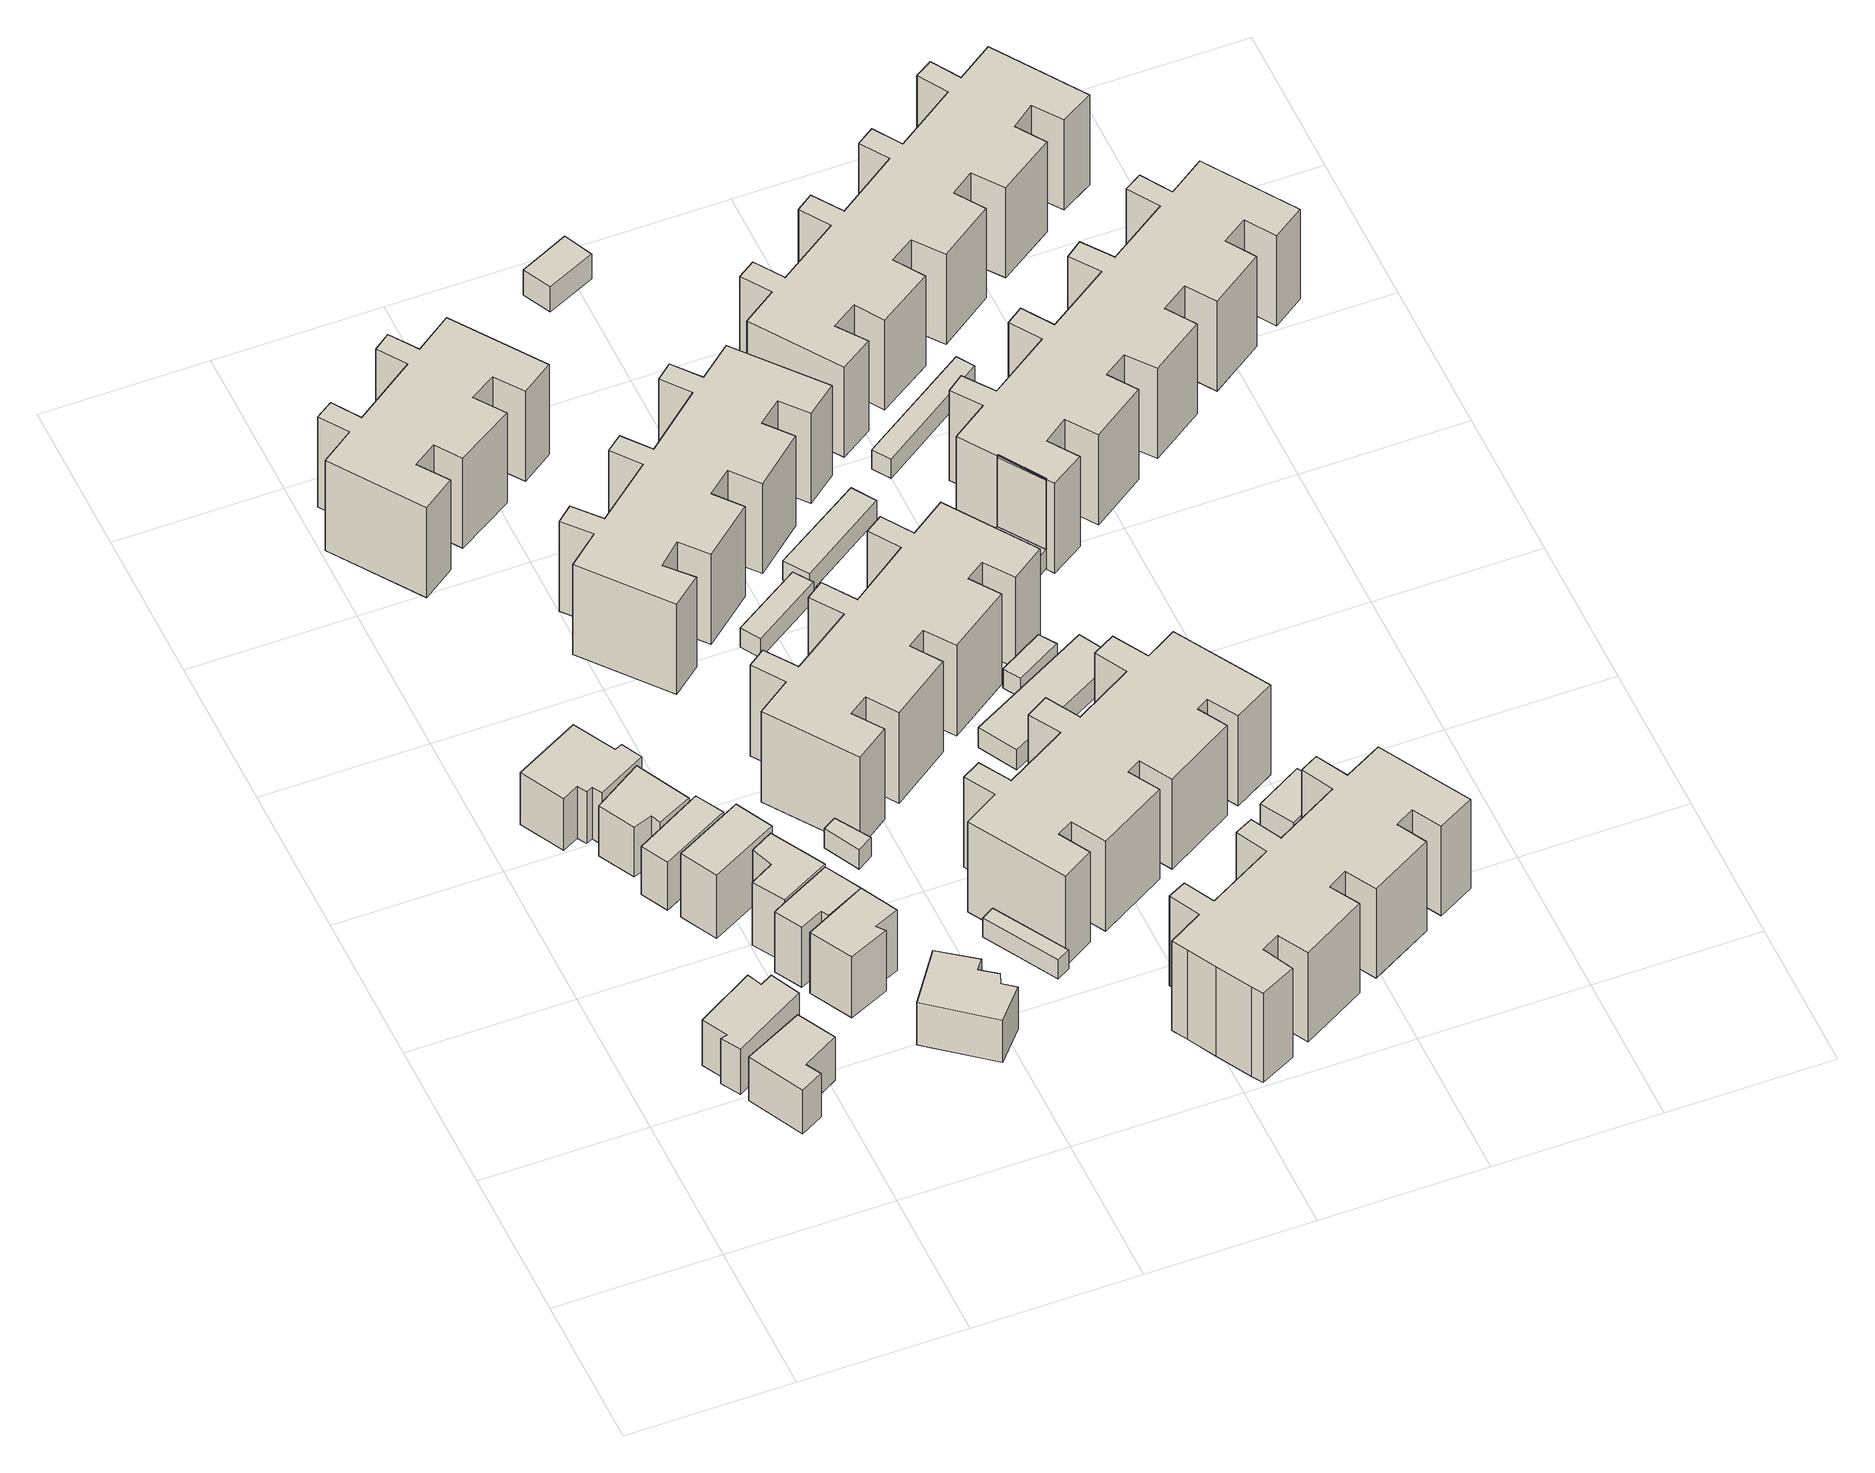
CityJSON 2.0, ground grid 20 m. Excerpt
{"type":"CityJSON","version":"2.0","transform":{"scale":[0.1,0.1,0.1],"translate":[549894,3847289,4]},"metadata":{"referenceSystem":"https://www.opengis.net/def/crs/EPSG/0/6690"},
"CityObjects":{
"building1":{"type":"Building","attributes":{"計測周辺長":30.94,"1/2500図郭":3,"区名":"東淀川区","町丁目名称":"井高野３丁目","街区番号":3,"class":"3001","usage":"411","measuredHeight":6.8,"storeysAboveGround":2,"BuildingDetailAttribute.buildingRoofEdgeArea":49.44,"BuildingDetailAttribute.buildingStructureType":"601","BuildingDetailAttribute.buildingStructureOrgType":"1","BuildingDetailAttribute.detailedUsage":"1110","BuildingDetailAttribute.specifiedBuildingCoverageRate":0.6,"BuildingDetailAttribute.surveyYear":2017,"BuildingRiverFloodingRiskAttribute.description":"1","BuildingRiverFloodingRiskAttribute.rank":"2","BuildingRiverFloodingRiskAttribute.depth":2.42,"BuildingRiverFloodingRiskAttribute.adminType":"1","BuildingRiverFloodingRiskAttribute.scale":"2","BuildingRiverFloodingRiskAttribute.duration":117.25,"BuildingIDAttribute.prefecture":"27","BuildingIDAttribute.city":"27114"},"geometry":[{"type":"Solid","lod":"1","boundaries":[[[[0,1,2,3,4,5]],[[4,6,7,5]],[[3,8,6,4]],[[2,9,8,3]],[[1,10,9,2]],[[0,11,10,1]],[[5,7,11,0]],[[6,8,9,10,11,7]]]]}]},
"building2":{"type":"Building","attributes":{"計測周辺長":32.57,"1/2500図郭":3,"区名":"東淀川区","町丁目名称":"井高野３丁目","街区番号":3,"class":"3001","usage":"411","measuredHeight":7.1,"storeysAboveGround":2,"BuildingDetailAttribute.buildingRoofEdgeArea":54.84,"BuildingDetailAttribute.buildingStructureType":"601","BuildingDetailAttribute.buildingStructureOrgType":"1","BuildingDetailAttribute.detailedUsage":"1110","BuildingDetailAttribute.specifiedBuildingCoverageRate":0.6,"BuildingDetailAttribute.surveyYear":2017,"BuildingRiverFloodingRiskAttribute.description":"1","BuildingRiverFloodingRiskAttribute.rank":"2","BuildingRiverFloodingRiskAttribute.depth":2.42,"BuildingRiverFloodingRiskAttribute.adminType":"1","BuildingRiverFloodingRiskAttribute.scale":"2","BuildingRiverFloodingRiskAttribute.duration":117.25,"BuildingIDAttribute.prefecture":"27","BuildingIDAttribute.city":"27114"},"geometry":[{"type":"Solid","lod":"1","boundaries":[[[[12,13,14,15,16,17,18,19]],[[18,20,21,19]],[[17,22,20,18]],[[16,23,22,17]],[[15,24,23,16]],[[14,25,24,15]],[[13,26,25,14]],[[12,27,26,13]],[[19,21,27,12]],[[20,22,23,24,25,26,27,21]]]]}]},
"building3":{"type":"Building","attributes":{"計測周辺長":30.52,"1/2500図郭":3,"区名":"東淀川区","町丁目名称":"井高野３丁目","街区番号":3,"class":"3001","usage":"411","measuredHeight":8.2,"storeysAboveGround":2,"BuildingDetailAttribute.buildingRoofEdgeArea":57.56,"BuildingDetailAttribute.buildingStructureType":"601","BuildingDetailAttribute.buildingStructureOrgType":"1","BuildingDetailAttribute.detailedUsage":"1110","BuildingDetailAttribute.specifiedBuildingCoverageRate":0.6,"BuildingDetailAttribute.surveyYear":2017,"BuildingRiverFloodingRiskAttribute.description":"1","BuildingRiverFloodingRiskAttribute.rank":"2","BuildingRiverFloodingRiskAttribute.depth":2.34,"BuildingRiverFloodingRiskAttribute.adminType":"1","BuildingRiverFloodingRiskAttribute.scale":"2","BuildingRiverFloodingRiskAttribute.duration":107.45,"BuildingIDAttribute.prefecture":"27","BuildingIDAttribute.city":"27114"},"geometry":[{"type":"Solid","lod":"1","boundaries":[[[[28,29,30,31,32,33,34,35,36,37]],[[36,38,39,37]],[[35,40,38,36]],[[34,41,40,35]],[[33,42,41,34]],[[32,43,42,33]],[[31,44,43,32]],[[30,45,44,31]],[[29,46,45,30]],[[28,47,46,29]],[[37,39,47,28]],[[38,40,41,42,43,44,45,46,47,39]]]]}]},
"building4":{"type":"Building","attributes":{"計測周辺長":27.57,"1/2500図郭":3,"区名":"東淀川区","町丁目名称":"井高野３丁目","街区番号":3,"class":"3001","usage":"411","measuredHeight":7.8,"storeysAboveGround":2,"BuildingDetailAttribute.buildingRoofEdgeArea":44.38,"BuildingDetailAttribute.buildingStructureType":"601","BuildingDetailAttribute.buildingStructureOrgType":"1","BuildingDetailAttribute.detailedUsage":"1110","BuildingDetailAttribute.specifiedBuildingCoverageRate":0.6,"BuildingDetailAttribute.surveyYear":2017,"BuildingRiverFloodingRiskAttribute.description":"1","BuildingRiverFloodingRiskAttribute.rank":"2","BuildingRiverFloodingRiskAttribute.depth":2.42,"BuildingRiverFloodingRiskAttribute.adminType":"1","BuildingRiverFloodingRiskAttribute.scale":"2","BuildingRiverFloodingRiskAttribute.duration":116.17,"BuildingIDAttribute.prefecture":"27","BuildingIDAttribute.city":"27114"},"geometry":[{"type":"Solid","lod":"1","boundaries":[[[[48,49,50,51,52,53]],[[52,54,55,53]],[[51,56,54,52]],[[50,57,56,51]],[[49,58,57,50]],[[48,59,58,49]],[[53,55,59,48]],[[54,56,57,58,59,55]]]]}]},
"building5":{"type":"Building","attributes":{"計測周辺長":26.06,"1/2500図郭":3,"区名":"東淀川区","町丁目名称":"井高野３丁目","街区番号":3,"class":"3001","usage":"411","measuredHeight":7.5,"storeysAboveGround":2,"BuildingDetailAttribute.buildingRoofEdgeArea":38.47,"BuildingDetailAttribute.buildingStructureType":"601","BuildingDetailAttribute.buildingStructureOrgType":"1","BuildingDetailAttribute.detailedUsage":"1110","BuildingDetailAttribute.specifiedBuildingCoverageRate":0.6,"BuildingDetailAttribute.surveyYear":2017,"BuildingRiverFloodingRiskAttribute.description":"1","BuildingRiverFloodingRiskAttribute.rank":"2","BuildingRiverFloodingRiskAttribute.depth":2.42,"BuildingRiverFloodingRiskAttribute.adminType":"1","BuildingRiverFloodingRiskAttribute.scale":"2","BuildingRiverFloodingRiskAttribute.duration":116.17,"BuildingIDAttribute.prefecture":"27","BuildingIDAttribute.city":"27114"},"geometry":[{"type":"Solid","lod":"1","boundaries":[[[[60,61,62,63]],[[62,64,65,63]],[[61,66,64,62]],[[60,67,66,61]],[[63,65,67,60]],[[64,66,67,65]]]]}]},
"building6":{"type":"Building","attributes":{"計測周辺長":28.01,"1/2500図郭":3,"区名":"東淀川区","町丁目名称":"井高野３丁目","街区番号":3,"class":"3001","usage":"411","measuredHeight":9.9,"storeysAboveGround":2,"BuildingDetailAttribute.buildingRoofEdgeArea":44.75,"BuildingDetailAttribute.buildingStructureType":"601","BuildingDetailAttribute.buildingStructureOrgType":"1","BuildingDetailAttribute.detailedUsage":"1110","BuildingDetailAttribute.specifiedBuildingCoverageRate":0.6,"BuildingDetailAttribute.surveyYear":2017,"BuildingRiverFloodingRiskAttribute.description":"1","BuildingRiverFloodingRiskAttribute.rank":"2","BuildingRiverFloodingRiskAttribute.depth":2.42,"BuildingRiverFloodingRiskAttribute.adminType":"1","BuildingRiverFloodingRiskAttribute.scale":"2","BuildingRiverFloodingRiskAttribute.duration":116.17,"BuildingIDAttribute.prefecture":"27","BuildingIDAttribute.city":"27114"},"geometry":[{"type":"Solid","lod":"1","boundaries":[[[[68,69,70,71]],[[70,72,73,71]],[[69,74,72,70]],[[68,75,74,69]],[[71,73,75,68]],[[72,74,75,73]]]]}]},
"building7":{"type":"Building","attributes":{"計測周辺長":26.06,"1/2500図郭":3,"区名":"東淀川区","町丁目名称":"井高野３丁目","街区番号":3,"class":"3001","usage":"411","measuredHeight":9.4,"storeysAboveGround":3,"BuildingDetailAttribute.buildingRoofEdgeArea":36.69,"BuildingDetailAttribute.buildingStructureType":"610","BuildingDetailAttribute.buildingStructureOrgType":"2","BuildingDetailAttribute.detailedUsage":"1110","BuildingDetailAttribute.specifiedBuildingCoverageRate":0.6,"BuildingDetailAttribute.surveyYear":2017,"BuildingRiverFloodingRiskAttribute.description":"1","BuildingRiverFloodingRiskAttribute.rank":"2","BuildingRiverFloodingRiskAttribute.depth":2.42,"BuildingRiverFloodingRiskAttribute.adminType":"1","BuildingRiverFloodingRiskAttribute.scale":"2","BuildingRiverFloodingRiskAttribute.duration":117.25,"BuildingIDAttribute.prefecture":"27","BuildingIDAttribute.city":"27114"},"geometry":[{"type":"Solid","lod":"1","boundaries":[[[[76,77,78,79,80,81,82]],[[81,83,84,82]],[[80,85,83,81]],[[79,86,85,80]],[[78,87,86,79]],[[77,88,87,78]],[[76,89,88,77]],[[82,84,89,76]],[[83,85,86,87,88,89,84]]]]}]},
"building8":{"type":"Building","attributes":{"計測周辺長":27.88,"1/2500図郭":3,"区名":"東淀川区","町丁目名称":"井高野３丁目","街区番号":3,"class":"3001","usage":"411","measuredHeight":9.9,"storeysAboveGround":3,"BuildingDetailAttribute.buildingRoofEdgeArea":39.59,"BuildingDetailAttribute.buildingStructureType":"610","BuildingDetailAttribute.buildingStructureOrgType":"2","BuildingDetailAttribute.detailedUsage":"1110","BuildingDetailAttribute.specifiedBuildingCoverageRate":0.6,"BuildingDetailAttribute.surveyYear":2017,"BuildingRiverFloodingRiskAttribute.description":"1","BuildingRiverFloodingRiskAttribute.rank":"2","BuildingRiverFloodingRiskAttribute.depth":2.42,"BuildingRiverFloodingRiskAttribute.adminType":"1","BuildingRiverFloodingRiskAttribute.scale":"2","BuildingRiverFloodingRiskAttribute.duration":116.17,"BuildingIDAttribute.prefecture":"27","BuildingIDAttribute.city":"27114"},"geometry":[{"type":"Solid","lod":"1","boundaries":[[[[81,90,91,92,93,82]],[[93,94,95,82]],[[92,96,94,93]],[[91,97,96,92]],[[90,98,97,91]],[[81,99,98,90]],[[82,95,99,81]],[[94,96,97,98,99,95]]]]}]},
"building9":{"type":"Building","attributes":{"計測周辺長":28.82,"1/2500図郭":3,"区名":"東淀川区","町丁目名称":"井高野３丁目","街区番号":3,"class":"3001","usage":"411","measuredHeight":9.5,"storeysAboveGround":3,"BuildingDetailAttribute.buildingRoofEdgeArea":45.71,"BuildingDetailAttribute.buildingStructureType":"610","BuildingDetailAttribute.buildingStructureOrgType":"2","BuildingDetailAttribute.detailedUsage":"1110","BuildingDetailAttribute.specifiedBuildingCoverageRate":0.6,"BuildingDetailAttribute.surveyYear":2017,"BuildingRiverFloodingRiskAttribute.description":"1","BuildingRiverFloodingRiskAttribute.rank":"2","BuildingRiverFloodingRiskAttribute.depth":2.42,"BuildingRiverFloodingRiskAttribute.adminType":"1","BuildingRiverFloodingRiskAttribute.scale":"2","BuildingRiverFloodingRiskAttribute.duration":117.25,"BuildingIDAttribute.prefecture":"27","BuildingIDAttribute.city":"27114"},"geometry":[{"type":"Solid","lod":"1","boundaries":[[[[100,101,102,103,104,105]],[[104,106,89,105]],[[103,107,106,104]],[[102,108,107,103]],[[101,109,108,102]],[[100,110,109,101]],[[105,89,110,100]],[[106,107,108,109,110,89]]]]}]},
"building10":{"type":"Building","attributes":{"計測周辺長":34.99,"1/2500図郭":3,"区名":"東淀川区","町丁目名称":"井高野３丁目","街区番号":3,"class":"3001","usage":"411","measuredHeight":6.5,"storeysAboveGround":2,"BuildingDetailAttribute.buildingRoofEdgeArea":67.28,"BuildingDetailAttribute.buildingStructureType":"601","BuildingDetailAttribute.buildingStructureOrgType":"1","BuildingDetailAttribute.detailedUsage":"1110","BuildingDetailAttribute.specifiedBuildingCoverageRate":0.6,"BuildingDetailAttribute.surveyYear":2017,"BuildingRiverFloodingRiskAttribute.description":"1","BuildingRiverFloodingRiskAttribute.rank":"2","BuildingRiverFloodingRiskAttribute.depth":2.73,"BuildingRiverFloodingRiskAttribute.adminType":"1","BuildingRiverFloodingRiskAttribute.scale":"2","BuildingRiverFloodingRiskAttribute.duration":148.58,"BuildingIDAttribute.prefecture":"27","BuildingIDAttribute.city":"27114"},"geometry":[{"type":"Solid","lod":"1","boundaries":[[[[111,112,113,114,115,116,117,118]],[[117,119,120,118]],[[116,121,119,117]],[[115,122,121,116]],[[114,123,122,115]],[[113,124,123,114]],[[112,125,124,113]],[[111,126,125,112]],[[118,120,126,111]],[[119,121,122,123,124,125,126,120]]]]}]},
"building11":{"type":"Building","attributes":{"計測周辺長":106.74,"1/2500図郭":3,"区名":"東淀川区","町丁目名称":"井高野４丁目","街区番号":1,"class":"3002","usage":"412","measuredHeight":14.1,"storeysAboveGround":5,"BuildingDetailAttribute.buildingRoofEdgeArea":299.5,"BuildingDetailAttribute.buildingStructureType":"603","BuildingDetailAttribute.buildingStructureOrgType":"3","BuildingDetailAttribute.detailedUsage":"1130","BuildingDetailAttribute.specifiedBuildingCoverageRate":0.6,"BuildingDetailAttribute.surveyYear":2017,"BuildingRiverFloodingRiskAttribute.description":"1","BuildingRiverFloodingRiskAttribute.rank":"2","BuildingRiverFloodingRiskAttribute.depth":1.37,"BuildingRiverFloodingRiskAttribute.adminType":"1","BuildingRiverFloodingRiskAttribute.scale":"2","BuildingRiverFloodingRiskAttribute.duration":20.22,"BuildingIDAttribute.prefecture":"27","BuildingIDAttribute.city":"27114"},"geometry":[{"type":"Solid","lod":"1","boundaries":[[[[127,128,129,130,131,132,133,134,135,136,137,138,139,140,141,142,143,144,145,146]],[[145,147,148,146]],[[144,149,147,145]],[[143,150,149,144]],[[142,151,150,143]],[[141,152,151,142]],[[140,153,152,141]],[[139,154,153,140]],[[138,155,154,139]],[[137,156,155,138]],[[136,157,156,137]],[[135,158,157,136]],[[134,159,158,135]],[[133,160,159,134]],[[132,161,160,133]],[[131,162,161,132]],[[130,163,162,131]],[[129,164,163,130]],[[128,165,164,129]],[[127,166,165,128]],[[146,148,166,127]],[[147,149,150,151,152,153,154,155,156,157,158,159,160,161,162,163,164,165,166,148]]]]}]},
"building12":{"type":"Building","attributes":{"計測周辺長":13.82,"1/2500図郭":3,"区名":"東淀川区","町丁目名称":"井高野４丁目","街区番号":2,"class":"3003","usage":"412","storeysAboveGround":1,"BuildingDetailAttribute.buildingRoofEdgeArea":10.01,"BuildingDetailAttribute.buildingStructureType":"610","BuildingDetailAttribute.buildingStructureOrgType":"2","BuildingDetailAttribute.detailedUsage":"1130","BuildingDetailAttribute.specifiedBuildingCoverageRate":0.6,"BuildingDetailAttribute.surveyYear":2017,"BuildingRiverFloodingRiskAttribute.description":"1","BuildingRiverFloodingRiskAttribute.rank":"2","BuildingRiverFloodingRiskAttribute.depth":2.42,"BuildingRiverFloodingRiskAttribute.adminType":"1","BuildingRiverFloodingRiskAttribute.scale":"2","BuildingRiverFloodingRiskAttribute.duration":116.17,"BuildingIDAttribute.prefecture":"27","BuildingIDAttribute.city":"27114"},"geometry":[{"type":"Solid","lod":"1","boundaries":[[[[167,168,169,170]],[[169,171,172,170]],[[168,173,171,169]],[[167,174,173,168]],[[170,172,174,167]],[[171,173,174,172]]]]}]},
"building13":{"type":"Building","attributes":{"class":"3003","BuildingDetailAttribute.specifiedBuildingCoverageRate":0.6,"BuildingDetailAttribute.surveyYear":2017,"BuildingRiverFloodingRiskAttribute.description":"1","BuildingRiverFloodingRiskAttribute.rank":"2","BuildingRiverFloodingRiskAttribute.depth":2.73,"BuildingRiverFloodingRiskAttribute.adminType":"1","BuildingRiverFloodingRiskAttribute.scale":"2","BuildingRiverFloodingRiskAttribute.duration":148.58,"BuildingIDAttribute.prefecture":"27","BuildingIDAttribute.city":"27114"},"geometry":[{"type":"Solid","lod":"1","boundaries":[[[[175,176,177,178]],[[177,179,180,178]],[[176,181,179,177]],[[175,182,181,176]],[[178,180,182,175]],[[179,181,182,180]]]]}]},
"building14":{"type":"Building","attributes":{"計測周辺長":17.08,"1/2500図郭":3,"区名":"東淀川区","町丁目名称":"井高野４丁目","街区番号":1,"class":"3003","usage":"412","storeysAboveGround":1,"BuildingDetailAttribute.buildingRoofEdgeArea":12.94,"BuildingDetailAttribute.buildingStructureType":"610","BuildingDetailAttribute.buildingStructureOrgType":"2","BuildingDetailAttribute.detailedUsage":"1130","BuildingDetailAttribute.specifiedBuildingCoverageRate":0.6,"BuildingDetailAttribute.surveyYear":2017,"BuildingRiverFloodingRiskAttribute.description":"1","BuildingRiverFloodingRiskAttribute.rank":"2","BuildingRiverFloodingRiskAttribute.depth":1.37,"BuildingRiverFloodingRiskAttribute.adminType":"1","BuildingRiverFloodingRiskAttribute.scale":"2","BuildingRiverFloodingRiskAttribute.duration":20.22,"BuildingIDAttribute.prefecture":"27","BuildingIDAttribute.city":"27114"},"geometry":[{"type":"Solid","lod":"1","boundaries":[[[[183,184,185,186]],[[185,187,188,186]],[[184,189,187,185]],[[183,190,189,184]],[[186,188,190,183]],[[187,189,190,188]]]]}]},
"building15":{"type":"Building","attributes":{"計測周辺長":145.76,"1/2500図郭":3,"区名":"東淀川区","町丁目名称":"井高野４丁目","街区番号":2,"class":"3002","usage":"412","measuredHeight":14.1,"storeysAboveGround":5,"BuildingDetailAttribute.buildingRoofEdgeArea":431.74,"BuildingDetailAttribute.buildingStructureType":"603","BuildingDetailAttribute.buildingStructureOrgType":"3","BuildingDetailAttribute.detailedUsage":"1130","BuildingDetailAttribute.specifiedBuildingCoverageRate":0.6,"BuildingDetailAttribute.surveyYear":2017,"BuildingRiverFloodingRiskAttribute.description":"1","BuildingRiverFloodingRiskAttribute.rank":"2","BuildingRiverFloodingRiskAttribute.depth":2.2,"BuildingRiverFloodingRiskAttribute.adminType":"1","BuildingRiverFloodingRiskAttribute.scale":"2","BuildingRiverFloodingRiskAttribute.duration":90.95,"BuildingIDAttribute.prefecture":"27","BuildingIDAttribute.city":"27114"},"geometry":[{"type":"Solid","lod":"1","boundaries":[[[[191,192,193,194,195,196,197,198,199,200,201,202,203,204,205,206,207,208,209,210,211,212,213,214,215,216,217,218]],[[217,219,220,218]],[[216,221,219,217]],[[215,222,221,216]],[[214,223,222,215]],[[213,224,223,214]],[[212,225,224,213]],[[211,226,225,212]],[[210,227,226,211]],[[209,228,227,210]],[[208,229,228,209]],[[207,230,229,208]],[[206,231,230,207]],[[205,232,231,206]],[[204,233,232,205]],[[203,234,233,204]],[[202,235,234,203]],[[201,236,235,202]],[[200,237,236,201]],[[199,238,237,200]],[[198,239,238,199]],[[197,240,239,198]],[[196,241,240,197]],[[195,242,241,196]],[[194,243,242,195]],[[193,244,243,194]],[[192,245,244,193]],[[191,246,245,192]],[[218,220,246,191]],[[219,221,222,223,224,225,226,227,228,229,230,231,232,233,234,235,236,237,238,239,240,241,242,243,244,245,246,220]]]]}]},
"building16":{"type":"Building","attributes":{"class":"3003","BuildingDetailAttribute.specifiedBuildingCoverageRate":0.6,"BuildingDetailAttribute.surveyYear":2017,"BuildingRiverFloodingRiskAttribute.description":"1","BuildingRiverFloodingRiskAttribute.rank":"2","BuildingRiverFloodingRiskAttribute.depth":2.66,"BuildingRiverFloodingRiskAttribute.adminType":"1","BuildingRiverFloodingRiskAttribute.scale":"2","BuildingRiverFloodingRiskAttribute.duration":141.68,"BuildingIDAttribute.prefecture":"27","BuildingIDAttribute.city":"27114"},"geometry":[{"type":"Solid","lod":"1","boundaries":[[[[247,248,249,250]],[[249,251,252,250]],[[248,253,251,249]],[[247,254,253,248]],[[250,252,254,247]],[[251,253,254,252]]]]}]},
"building17":{"type":"Building","attributes":{"計測周辺長":148.51,"1/2500図郭":3,"区名":"東淀川区","町丁目名称":"井高野４丁目","街区番号":2,"class":"3002","usage":"412","measuredHeight":14.1,"storeysAboveGround":5,"BuildingDetailAttribute.buildingRoofEdgeArea":445.37,"BuildingDetailAttribute.buildingStructureType":"603","BuildingDetailAttribute.buildingStructureOrgType":"3","BuildingDetailAttribute.detailedUsage":"1130","BuildingDetailAttribute.specifiedBuildingCoverageRate":0.6,"BuildingDetailAttribute.surveyYear":2017,"BuildingRiverFloodingRiskAttribute.description":"1","BuildingRiverFloodingRiskAttribute.rank":"2","BuildingRiverFloodingRiskAttribute.depth":2.66,"BuildingRiverFloodingRiskAttribute.adminType":"1","BuildingRiverFloodingRiskAttribute.scale":"2","BuildingRiverFloodingRiskAttribute.duration":141.68,"BuildingIDAttribute.prefecture":"27","BuildingIDAttribute.city":"27114"},"geometry":[{"type":"Solid","lod":"1","boundaries":[[[[255,256,257,258,259,260,261,262,263,264,265,266,267,268,269,270,271,272,273,274,275,276,277,278,279,280,281,282]],[[281,283,284,282]],[[280,285,283,281]],[[279,286,285,280]],[[278,287,286,279]],[[277,288,287,278]],[[276,289,288,277]],[[275,290,289,276]],[[274,291,290,275]],[[273,292,291,274]],[[272,293,292,273]],[[271,294,293,272]],[[270,295,294,271]],[[269,296,295,270]],[[268,297,296,269]],[[267,298,297,268]],[[266,299,298,267]],[[265,300,299,266]],[[264,301,300,265]],[[263,302,301,264]],[[262,303,302,263]],[[261,304,303,262]],[[260,305,304,261]],[[259,306,305,260]],[[258,307,306,259]],[[257,308,307,258]],[[256,309,308,257]],[[255,310,309,256]],[[282,284,310,255]],[[283,285,286,287,288,289,290,291,292,293,294,295,296,297,298,299,300,301,302,303,304,305,306,307,308,309,310,284]]]]}]},
"building18":{"type":"Building","attributes":{"class":"3003","BuildingDetailAttribute.specifiedBuildingCoverageRate":0.6,"BuildingDetailAttribute.surveyYear":2017,"BuildingRiverFloodingRiskAttribute.description":"1","BuildingRiverFloodingRiskAttribute.rank":"2","BuildingRiverFloodingRiskAttribute.depth":2.66,"BuildingRiverFloodingRiskAttribute.adminType":"1","BuildingRiverFloodingRiskAttribute.scale":"2","BuildingRiverFloodingRiskAttribute.duration":141.68,"BuildingIDAttribute.prefecture":"27","BuildingIDAttribute.city":"27114"},"geometry":[{"type":"Solid","lod":"1","boundaries":[[[[311,312,313,314]],[[313,315,316,314]],[[312,317,315,313]],[[311,318,317,312]],[[314,316,318,311]],[[315,317,318,316]]]]}]},
"building19":{"type":"Building","attributes":{"計測周辺長":121.1,"1/2500図郭":3,"区名":"東淀川区","町丁目名称":"井高野４丁目","街区番号":2,"class":"3002","usage":"412","measuredHeight":14.1,"storeysAboveGround":5,"BuildingDetailAttribute.buildingRoofEdgeArea":416.93,"BuildingDetailAttribute.buildingStructureType":"603","BuildingDetailAttribute.buildingStructureOrgType":"3","BuildingDetailAttribute.detailedUsage":"1130","BuildingDetailAttribute.specifiedBuildingCoverageRate":0.6,"BuildingDetailAttribute.surveyYear":2017,"BuildingRiverFloodingRiskAttribute.description":"1","BuildingRiverFloodingRiskAttribute.rank":"2","BuildingRiverFloodingRiskAttribute.depth":2.73,"BuildingRiverFloodingRiskAttribute.adminType":"1","BuildingRiverFloodingRiskAttribute.scale":"2","BuildingRiverFloodingRiskAttribute.duration":148.58,"BuildingIDAttribute.prefecture":"27","BuildingIDAttribute.city":"27114"},"geometry":[{"type":"Solid","lod":"1","boundaries":[[[[319,320,321,322,323,324,325,326,327,328,329,330,331,332,333,334,335,336,337,338,339,340,341,342,343,344,345,346]],[[345,347,348,346]],[[344,349,347,345]],[[343,350,349,344]],[[342,351,350,343]],[[341,352,351,342]],[[340,353,352,341]],[[339,354,353,340]],[[338,355,354,339]],[[337,356,355,338]],[[336,357,356,337]],[[335,358,357,336]],[[334,359,358,335]],[[333,360,359,334]],[[332,361,360,333]],[[331,362,361,332]],[[330,363,362,331]],[[329,364,363,330]],[[328,365,364,329]],[[327,366,365,328]],[[326,367,366,327]],[[325,368,367,326]],[[324,369,368,325]],[[323,370,369,324]],[[322,371,370,323]],[[321,372,371,322]],[[320,373,372,321]],[[319,374,373,320]],[[346,348,374,319]],[[347,349,350,351,352,353,354,355,356,357,358,359,360,361,362,363,364,365,366,367,368,369,370,371,372,373,374,348]]]]}]},
"building20":{"type":"Building","attributes":{"class":"3001","BuildingDetailAttribute.specifiedBuildingCoverageRate":0.6,"BuildingDetailAttribute.surveyYear":2017,"BuildingRiverFloodingRiskAttribute.description":"1","BuildingRiverFloodingRiskAttribute.rank":"2","BuildingRiverFloodingRiskAttribute.depth":2.2,"BuildingRiverFloodingRiskAttribute.adminType":"1","BuildingRiverFloodingRiskAttribute.scale":"2","BuildingRiverFloodingRiskAttribute.duration":90.95,"BuildingIDAttribute.prefecture":"27","BuildingIDAttribute.city":"27114"},"geometry":[{"type":"Solid","lod":"1","boundaries":[[[[375,376,377,378]],[[377,379,380,378]],[[376,381,379,377]],[[375,382,381,376]],[[378,380,382,375]],[[379,381,382,380]]]]}]},
"building21":{"type":"Building","attributes":{"計測周辺長":20.77,"1/2500図郭":3,"区名":"東淀川区","町丁目名称":"井高野４丁目","街区番号":1,"class":"3001","usage":"412","measuredHeight":3.9,"storeysAboveGround":1,"BuildingDetailAttribute.buildingRoofEdgeArea":25.11,"BuildingDetailAttribute.buildingStructureType":"603","BuildingDetailAttribute.buildingStructureOrgType":"3","BuildingDetailAttribute.detailedUsage":"1130","BuildingDetailAttribute.specifiedBuildingCoverageRate":0.6,"BuildingDetailAttribute.surveyYear":2017,"BuildingRiverFloodingRiskAttribute.description":"1","BuildingRiverFloodingRiskAttribute.rank":"2","BuildingRiverFloodingRiskAttribute.depth":1.91,"BuildingRiverFloodingRiskAttribute.adminType":"1","BuildingRiverFloodingRiskAttribute.scale":"2","BuildingRiverFloodingRiskAttribute.duration":58,"BuildingIDAttribute.prefecture":"27","BuildingIDAttribute.city":"27114"},"geometry":[{"type":"Solid","lod":"1","boundaries":[[[[383,384,385,386]],[[385,387,388,386]],[[384,389,387,385]],[[383,390,389,384]],[[386,388,390,383]],[[387,389,390,388]]]]}]},
"building22":{"type":"Building","attributes":{"計測周辺長":145.31,"1/2500図郭":3,"区名":"東淀川区","町丁目名称":"井高野４丁目","街区番号":2,"class":"3002","usage":"412","measuredHeight":14.1,"storeysAboveGround":5,"BuildingDetailAttribute.buildingRoofEdgeArea":442.21,"BuildingDetailAttribute.buildingStructureType":"603","BuildingDetailAttribute.buildingStructureOrgType":"3","BuildingDetailAttribute.detailedUsage":"1130","BuildingDetailAttribute.specifiedBuildingCoverageRate":0.6,"BuildingDetailAttribute.surveyYear":2017,"BuildingRiverFloodingRiskAttribute.description":"1","BuildingRiverFloodingRiskAttribute.rank":"2","BuildingRiverFloodingRiskAttribute.depth":2.66,"BuildingRiverFloodingRiskAttribute.adminType":"1","BuildingRiverFloodingRiskAttribute.scale":"2","BuildingRiverFloodingRiskAttribute.duration":141.83,"BuildingIDAttribute.prefecture":"27","BuildingIDAttribute.city":"27114"},"geometry":[{"type":"Solid","lod":"1","boundaries":[[[[391,392,393,394,395,396,397,398,399,400,401,402,403,404,405,406,407,408,409,410,411,412,413,414,415,416,417,418,419,420,421]],[[420,422,423,421]],[[419,424,422,420]],[[418,425,424,419]],[[417,426,425,418]],[[416,427,426,417]],[[415,428,427,416]],[[414,429,428,415]],[[413,430,429,414]],[[412,431,430,413]],[[411,432,431,412]],[[410,433,432,411]],[[409,434,433,410]],[[408,435,434,409]],[[407,436,435,408]],[[406,437,436,407]],[[405,438,437,406]],[[404,439,438,405]],[[403,440,439,404]],[[402,441,440,403]],[[401,442,441,402]],[[400,443,442,401]],[[399,444,443,400]],[[398,445,444,399]],[[397,446,445,398]],[[396,447,446,397]],[[395,448,447,396]],[[394,449,448,395]],[[393,450,449,394]],[[392,451,450,393]],[[391,452,451,392]],[[421,423,452,391]],[[422,424,425,426,427,428,429,430,431,432,433,434,435,436,437,438,439,440,441,442,443,444,445,446,447,448,449,450,451,452,423]]]]}]},
"building23":{"type":"Building","attributes":{"計測周辺長":51.8,"1/2500図郭":3,"区名":"東淀川区","町丁目名称":"井高野４丁目","街区番号":2,"class":"3001","usage":"412","measuredHeight":3.1,"storeysAboveGround":1,"BuildingDetailAttribute.buildingRoofEdgeArea":130.52,"BuildingDetailAttribute.buildingStructureType":"603","BuildingDetailAttribute.buildingStructureOrgType":"3","BuildingDetailAttribute.detailedUsage":"1130","BuildingDetailAttribute.specifiedBuildingCoverageRate":0.6,"BuildingDetailAttribute.surveyYear":2017,"BuildingRiverFloodingRiskAttribute.description":"1","BuildingRiverFloodingRiskAttribute.rank":"2","BuildingRiverFloodingRiskAttribute.depth":2.65,"BuildingRiverFloodingRiskAttribute.adminType":"1","BuildingRiverFloodingRiskAttribute.scale":"2","BuildingRiverFloodingRiskAttribute.duration":140.52,"BuildingIDAttribute.prefecture":"27","BuildingIDAttribute.city":"27114"},"geometry":[{"type":"Solid","lod":"1","boundaries":[[[[453,454,455,456]],[[455,457,458,456]],[[454,459,457,455]],[[453,460,459,454]],[[456,458,460,453]],[[457,459,460,458]]]]}]},
"building24":{"type":"Building","attributes":{"計測周辺長":17.25,"1/2500図郭":3,"区名":"東淀川区","町丁目名称":"井高野４丁目","街区番号":2,"class":"3003","usage":"412","storeysAboveGround":1,"BuildingDetailAttribute.buildingRoofEdgeArea":14.75,"BuildingDetailAttribute.buildingStructureType":"610","BuildingDetailAttribute.buildingStructureOrgType":"2","BuildingDetailAttribute.detailedUsage":"1130","BuildingDetailAttribute.specifiedBuildingCoverageRate":0.6,"BuildingDetailAttribute.surveyYear":2017,"BuildingRiverFloodingRiskAttribute.description":"1","BuildingRiverFloodingRiskAttribute.rank":"2","BuildingRiverFloodingRiskAttribute.depth":2.66,"BuildingRiverFloodingRiskAttribute.adminType":"1","BuildingRiverFloodingRiskAttribute.scale":"2","BuildingRiverFloodingRiskAttribute.duration":141.68,"BuildingIDAttribute.prefecture":"27","BuildingIDAttribute.city":"27114"},"geometry":[{"type":"Solid","lod":"1","boundaries":[[[[461,462,463,464]],[[463,465,466,464]],[[462,467,465,463]],[[461,468,467,462]],[[464,466,468,461]],[[465,467,468,466]]]]}]},
"building25":{"type":"Building","attributes":{"計測周辺長":22.49,"1/2500図郭":3,"区名":"東淀川区","町丁目名称":"井高野４丁目","街区番号":2,"class":"3003","usage":"412","storeysAboveGround":1,"BuildingDetailAttribute.buildingRoofEdgeArea":14.25,"BuildingDetailAttribute.buildingStructureType":"610","BuildingDetailAttribute.buildingStructureOrgType":"2","BuildingDetailAttribute.detailedUsage":"1130","BuildingDetailAttribute.specifiedBuildingCoverageRate":0.6,"BuildingDetailAttribute.surveyYear":2017,"BuildingRiverFloodingRiskAttribute.description":"1","BuildingRiverFloodingRiskAttribute.rank":"2","BuildingRiverFloodingRiskAttribute.depth":2.66,"BuildingRiverFloodingRiskAttribute.adminType":"1","BuildingRiverFloodingRiskAttribute.scale":"2","BuildingRiverFloodingRiskAttribute.duration":141.68,"BuildingIDAttribute.prefecture":"27","BuildingIDAttribute.city":"27114"},"geometry":[{"type":"Solid","lod":"1","boundaries":[[[[469,470,471,472]],[[471,473,474,472]],[[470,475,473,471]],[[469,476,475,470]],[[472,474,476,469]],[[473,475,476,474]]]]}]},
"building26":{"type":"Building","attributes":{"計測周辺長":21.66,"1/2500図郭":3,"区名":"東淀川区","町丁目名称":"井高野４丁目","街区番号":2,"class":"3001","usage":"412","measuredHeight":4,"storeysAboveGround":1,"BuildingDetailAttribute.buildingRoofEdgeArea":28.27,"BuildingDetailAttribute.buildingStructureType":"603","BuildingDetailAttribute.buildingStructureOrgType":"3","BuildingDetailAttribute.detailedUsage":"1130","BuildingDetailAttribute.specifiedBuildingCoverageRate":0.6,"BuildingDetailAttribute.surveyYear":2017,"BuildingRiverFloodingRiskAttribute.description":"1","BuildingRiverFloodingRiskAttribute.rank":"2","BuildingRiverFloodingRiskAttribute.depth":2.66,"BuildingRiverFloodingRiskAttribute.adminType":"1","BuildingRiverFloodingRiskAttribute.scale":"2","BuildingRiverFloodingRiskAttribute.duration":141.83,"BuildingIDAttribute.prefecture":"27","BuildingIDAttribute.city":"27114"},"geometry":[{"type":"Solid","lod":"1","boundaries":[[[[477,478,479,480]],[[479,481,482,480]],[[478,483,481,479]],[[477,484,483,478]],[[480,482,484,477]],[[481,483,484,482]]]]}]},
"building27":{"type":"Building","attributes":{"class":"3003","BuildingDetailAttribute.specifiedBuildingCoverageRate":0.6,"BuildingDetailAttribute.surveyYear":2017,"BuildingRiverFloodingRiskAttribute.description":"1","BuildingRiverFloodingRiskAttribute.rank":"2","BuildingRiverFloodingRiskAttribute.depth":2.68,"BuildingRiverFloodingRiskAttribute.adminType":"1","BuildingRiverFloodingRiskAttribute.scale":"2","BuildingRiverFloodingRiskAttribute.duration":142.6,"BuildingIDAttribute.prefecture":"27","BuildingIDAttribute.city":"27114"},"geometry":[{"type":"Solid","lod":"1","boundaries":[[[[485,486,487,488]],[[487,489,490,488]],[[486,491,489,487]],[[485,492,491,486]],[[488,490,492,485]],[[489,491,492,490]]]]}]},
"building28":{"type":"Building","attributes":{"計測周辺長":20.85,"1/2500図郭":3,"区名":"東淀川区","町丁目名称":"井高野４丁目","街区番号":2,"class":"3003","usage":"412","storeysAboveGround":1,"BuildingDetailAttribute.buildingRoofEdgeArea":14.31,"BuildingDetailAttribute.buildingStructureType":"610","BuildingDetailAttribute.buildingStructureOrgType":"2","BuildingDetailAttribute.detailedUsage":"1130","BuildingDetailAttribute.specifiedBuildingCoverageRate":0.6,"BuildingDetailAttribute.surveyYear":2017,"BuildingRiverFloodingRiskAttribute.description":"1","BuildingRiverFloodingRiskAttribute.rank":"2","BuildingRiverFloodingRiskAttribute.depth":2.73,"BuildingRiverFloodingRiskAttribute.adminType":"1","BuildingRiverFloodingRiskAttribute.scale":"2","BuildingRiverFloodingRiskAttribute.duration":148.58,"BuildingIDAttribute.prefecture":"27","BuildingIDAttribute.city":"27114"},"geometry":[{"type":"Solid","lod":"1","boundaries":[[[[493,494,495,496]],[[495,497,498,496]],[[494,499,497,495]],[[493,500,499,494]],[[496,498,500,493]],[[497,499,500,498]]]]}]},
"building29":{"type":"Building","attributes":{"計測周辺長":187.05,"1/2500図郭":3,"区名":"東淀川区","町丁目名称":"井高野４丁目","街区番号":2,"class":"3003","usage":"412","measuredHeight":13.7,"storeysAboveGround":5,"BuildingDetailAttribute.buildingRoofEdgeArea":579.24,"BuildingDetailAttribute.buildingStructureType":"603","BuildingDetailAttribute.buildingStructureOrgType":"3","BuildingDetailAttribute.detailedUsage":"1130","BuildingDetailAttribute.specifiedBuildingCoverageRate":0.6,"BuildingDetailAttribute.surveyYear":2017,"BuildingRiverFloodingRiskAttribute.description":"1","BuildingRiverFloodingRiskAttribute.rank":"2","BuildingRiverFloodingRiskAttribute.depth":2.68,"BuildingRiverFloodingRiskAttribute.adminType":"1","BuildingRiverFloodingRiskAttribute.scale":"2","BuildingRiverFloodingRiskAttribute.duration":142.6,"BuildingIDAttribute.prefecture":"27","BuildingIDAttribute.city":"27114"},"geometry":[{"type":"Solid","lod":"1","boundaries":[[[[501,502,488,487]],[[488,503,504,487]],[[502,505,503,488]],[[501,506,505,502]],[[487,504,506,501]],[[503,505,506,504]]]]}]},
"building30":{"type":"Building","attributes":{"class":"3003","BuildingDetailAttribute.specifiedBuildingCoverageRate":0.6,"BuildingDetailAttribute.surveyYear":2017,"BuildingRiverFloodingRiskAttribute.description":"1","BuildingRiverFloodingRiskAttribute.rank":"2","BuildingRiverFloodingRiskAttribute.depth":2.56,"BuildingRiverFloodingRiskAttribute.adminType":"1","BuildingRiverFloodingRiskAttribute.scale":"2","BuildingRiverFloodingRiskAttribute.duration":130.08,"BuildingIDAttribute.prefecture":"27","BuildingIDAttribute.city":"27114"},"geometry":[{"type":"Solid","lod":"1","boundaries":[[[[507,508,509,510]],[[509,511,512,510]],[[508,513,511,509]],[[507,514,513,508]],[[510,512,514,507]],[[511,513,514,512]]]]}]},
"building31":{"type":"Building","attributes":{"計測周辺長":184.69,"1/2500図郭":3,"区名":"東淀川区","町丁目名称":"井高野４丁目","街区番号":2,"class":"3002","usage":"412","measuredHeight":14.1,"storeysAboveGround":5,"BuildingDetailAttribute.buildingRoofEdgeArea":571.53,"BuildingDetailAttribute.buildingStructureType":"603","BuildingDetailAttribute.buildingStructureOrgType":"3","BuildingDetailAttribute.detailedUsage":"1130","BuildingDetailAttribute.specifiedBuildingCoverageRate":0.6,"BuildingDetailAttribute.surveyYear":2017,"BuildingRiverFloodingRiskAttribute.description":"1","BuildingRiverFloodingRiskAttribute.rank":"2","BuildingRiverFloodingRiskAttribute.depth":2.1,"BuildingRiverFloodingRiskAttribute.adminType":"1","BuildingRiverFloodingRiskAttribute.scale":"2","BuildingRiverFloodingRiskAttribute.duration":78.55,"BuildingIDAttribute.prefecture":"27","BuildingIDAttribute.city":"27114"},"geometry":[{"type":"Solid","lod":"1","boundaries":[[[[515,516,517,518,519,520,521,522,523,524,525,526,527,528,529,530,531,532,533,534,535,536,537,538,539,540,541,542,543,544,545,546,547,548,549,550]],[[549,551,552,550]],[[548,553,551,549]],[[547,554,553,548]],[[546,555,554,547]],[[545,556,555,546]],[[544,557,556,545]],[[543,558,557,544]],[[542,559,558,543]],[[541,560,559,542]],[[540,561,560,541]],[[539,562,561,540]],[[538,563,562,539]],[[537,564,563,538]],[[536,565,564,537]],[[535,566,565,536]],[[534,567,566,535]],[[533,568,567,534]],[[532,569,568,533]],[[531,570,569,532]],[[530,571,570,531]],[[529,572,571,530]],[[528,573,572,529]],[[527,574,573,528]],[[526,575,574,527]],[[525,576,575,526]],[[524,577,576,525]],[[523,578,577,524]],[[522,579,578,523]],[[521,580,579,522]],[[520,581,580,521]],[[519,582,581,520]],[[518,583,582,519]],[[517,584,583,518]],[[516,585,584,517]],[[515,586,585,516]],[[550,552,586,515]],[[551,553,554,555,556,557,558,559,560,561,562,563,564,565,566,567,568,569,570,571,572,573,574,575,576,577,578,579,580,581,582,583,584,585,586,552]]]]}]},
"building32":{"type":"Building","attributes":{"計測周辺長":187.05,"1/2500図郭":3,"区名":"東淀川区","町丁目名称":"井高野４丁目","街区番号":2,"class":"3002","usage":"412","measuredHeight":14.1,"storeysAboveGround":5,"BuildingDetailAttribute.buildingRoofEdgeArea":579.24,"BuildingDetailAttribute.buildingStructureType":"603","BuildingDetailAttribute.buildingStructureOrgType":"3","BuildingDetailAttribute.detailedUsage":"1130","BuildingDetailAttribute.specifiedBuildingCoverageRate":0.6,"BuildingDetailAttribute.surveyYear":2017,"BuildingRiverFloodingRiskAttribute.description":"1","BuildingRiverFloodingRiskAttribute.rank":"2","BuildingRiverFloodingRiskAttribute.depth":2.56,"BuildingRiverFloodingRiskAttribute.adminType":"1","BuildingRiverFloodingRiskAttribute.scale":"2","BuildingRiverFloodingRiskAttribute.duration":130.08,"BuildingIDAttribute.prefecture":"27","BuildingIDAttribute.city":"27114"},"geometry":[{"type":"Solid","lod":"1","boundaries":[[[[587,588,589,590,591,592,593,594,595,596,597,598,599,600,601,602,603,604,605,606,607,608,609,610,611,612,613,614,615,616,617,618,619,620,621,622,623,624,625,626]],[[625,627,628,626]],[[624,629,627,625]],[[623,630,629,624]],[[622,631,630,623]],[[621,632,631,622]],[[620,633,632,621]],[[619,634,633,620]],[[618,635,634,619]],[[617,636,635,618]],[[616,637,636,617]],[[615,638,637,616]],[[614,639,638,615]],[[613,640,639,614]],[[612,641,640,613]],[[611,642,641,612]],[[610,643,642,611]],[[609,644,643,610]],[[608,645,644,609]],[[607,646,645,608]],[[606,647,646,607]],[[605,648,647,606]],[[604,649,648,605]],[[603,650,649,604]],[[602,651,650,603]],[[601,652,651,602]],[[600,653,652,601]],[[599,654,653,600]],[[598,655,654,599]],[[597,656,655,598]],[[596,657,656,597]],[[595,658,657,596]],[[594,659,658,595]],[[593,660,659,594]],[[592,661,660,593]],[[591,662,661,592]],[[590,663,662,591]],[[589,664,663,590]],[[588,665,664,589]],[[587,666,665,588]],[[626,628,666,587]],[[627,629,630,631,632,633,634,635,636,637,638,639,640,641,642,643,644,645,646,647,648,649,650,651,652,653,654,655,656,657,658,659,660,661,662,663,664,665,666,628]]]]}]}
},
"vertices":[
[110,192,9],[182,228,9],[206,183,9],[162,158,9],[172,140,9],[144,125,9],[172,140,77],[144,125,77],[162,158,77],[206,183,77],[182,228,77],[110,192,77],
[92,225,10],[100,227,10],[84,257,10],[154,298,10],[162,280,10],[177,288,10],[194,253,10],[105,202,10],[194,253,81],[105,202,81],[177,288,81],[162,280,81],[154,298,81],[84,257,81],[100,227,81],[92,225,81],
[104,605,8],[96,601,8],[90,612,8],[70,601,8],[42,654,8],[121,696,8],[148,646,8],[157,650,8],[170,625,8],[111,593,8],[170,625,89],[111,593,89],[157,650,89],[148,646,89],[121,696,89],[42,654,89],[70,601,89],[90,612,89],[96,601,89],[104,605,89],
[147,545,8],[124,537,8],[101,580,8],[161,618,8],[194,553,8],[152,533,8],[194,553,86],[152,533,86],[161,618,86],[101,580,86],[124,537,86],[147,545,86],
[121,511,8],[203,556,8],[221,523,8],[138,479,8],[221,523,83],[138,479,83],[203,556,83],[121,511,83],
[147,465,8],[229,508,8],[252,464,8],[170,421,8],[252,464,107],[170,421,107],[229,508,107],[147,465,107],
[306,349,8],[259,326,8],[254,334,8],[226,321,8],[208,353,8],[223,361,8],[283,392,8],[223,361,102],[283,392,102],[208,353,102],[226,321,102],[254,334,102],[259,326,102],[306,349,102],
[201,398,8],[230,414,8],[220,441,8],[247,456,8],[247,456,106],[283,392,106],[220,441,106],[230,414,106],[201,398,106],[223,361,106],
[329,305,7],[299,292,7],[307,282,7],[258,261,7],[231,311,7],[306,349,7],[231,311,102],[258,261,102],[307,282,102],[299,292,102],[329,305,102],
[307,199,6],[352,262,6],[395,230,6],[385,218,6],[405,203,6],[400,190,6],[415,178,6],[381,140,6],[415,178,72],[381,140,72],[400,190,72],[405,203,72],[385,218,72],[395,230,72],[352,262,72],[307,199,72],
[2,1092,16],[42,1120,16],[19,1153,16],[40,1167,16],[62,1134,16],[137,1186,16],[114,1219,16],[134,1234,16],[157,1201,16],[201,1232,16],[275,1127,16],[237,1101,16],[213,1134,16],[182,1115,16],[207,1080,16],[138,1038,16],[117,1068,16],[89,1049,16],[114,1014,16],[75,987,16],[114,1014,157],[75,987,157],[89,1049,157],[117,1068,157],[138,1038,157],[207,1080,157],[182,1115,157],[213,1134,157],[237,1101,157],[275,1127,157],[201,1232,157],[157,1201,157],[134,1234,157],[114,1219,157],[137,1186,157],[62,1134,157],[40,1167,157],[19,1153,157],[42,1120,157],[2,1092,157],
[327,499,6],[343,509,6],[368,468,6],[349,456,6],[368,468,36],[349,456,36],[343,509,36],[327,499,36],
[432,315,6],[447,324,6],[498,237,6],[482,228,6],[498,237,36],[482,228,36],[447,324,36],[432,315,36],
[207,1231,17],[225,1243,17],[258,1186,17],[243,1176,17],[258,1186,47],[243,1176,47],[225,1243,47],[207,1231,47],
[187,854,13],[225,886,13],[198,917,13],[217,933,13],[244,902,13],[312,958,13],[286,991,13],[305,1006,13],[331,974,13],[401,1033,13],[375,1065,13],[394,1081,13],[420,1049,13],[460,1082,13],[541,985,13],[505,956,13],[479,987,13],[451,964,13],[477,933,13],[418,883,13],[391,915,13],[362,891,13],[388,860,13],[328,810,13],[302,841,13],[274,816,13],[301,786,13],[266,758,13],[301,786,154],[266,758,154],[274,816,154],[302,841,154],[328,810,154],[388,860,154],[362,891,154],[391,915,154],[418,883,154],[477,933,154],[451,964,154],[479,987,154],[505,956,154],[541,985,154],[460,1082,154],[420,1049,154],[394,1081,154],[375,1065,154],[401,1033,154],[331,974,154],[305,1006,154],[286,991,154],[312,958,154],[244,902,154],[217,933,154],[198,917,154],[225,886,154],[187,854,154],
[356,798,9],[439,851,9],[454,829,9],[370,775,9],[454,829,39],[370,775,39],[439,851,39],[356,798,39],
[291,586,6],[332,615,6],[306,652,6],[327,667,6],[353,630,6],[427,681,6],[401,718,6],[422,733,6],[448,695,6],[520,746,6],[496,782,6],[517,796,6],[541,760,6],[584,790,6],[655,687,6],[615,659,6],[591,693,6],[568,677,6],[592,643,6],[519,593,6],[495,627,6],[473,612,6],[497,577,6],[425,527,6],[401,562,6],[378,546,6],[402,512,6],[362,484,6],[402,512,148],[362,484,148],[378,546,148],[401,562,148],[425,527,148],[497,577,148],[473,612,148],[495,627,148],[519,593,148],[592,643,148],[568,677,148],[591,693,148],[615,659,148],[655,687,148],[584,790,148],[541,760,148],[517,796,148],[496,782,148],[520,746,148],[448,695,148],[422,733,148],[401,718,148],[427,681,148],[353,630,148],[327,667,148],[306,652,148],[332,615,148],[291,586,148],
[417,744,6],[473,782,6],[491,757,6],[435,718,6],[491,757,36],[435,718,36],[473,782,36],[417,744,36],
[431,354,7],[473,379,7],[452,415,7],[475,428,7],[497,391,7],[572,434,7],[550,471,7],[577,487,7],[600,447,7],[671,488,7],[650,526,7],[677,541,7],[701,500,7],[739,522,7],[804,411,7],[755,383,7],[734,418,7],[719,409,7],[739,375,7],[655,326,7],[633,364,7],[616,354,7],[637,318,7],[555,271,7],[532,311,7],[513,300,7],[534,263,7],[496,241,7],[534,263,148],[496,241,148],[513,300,148],[532,311,148],[555,271,148],[637,318,148],[616,354,148],[633,364,148],[655,326,148],[739,375,148],[719,409,148],[734,418,148],[755,383,148],[804,411,148],[739,522,148],[701,500,148],[677,541,148],[650,526,148],[671,488,148],[600,447,148],[577,487,148],[550,471,148],[572,434,148],[497,391,148],[475,428,148],[452,415,148],[473,379,148],[431,354,148],
[435,869,10],[543,938,10],[561,910,10],[454,840,10],[561,910,40],[454,840,40],[543,938,40],[435,869,40],
[339,1350,16],[399,1378,16],[415,1343,16],[356,1316,16],[415,1343,55],[356,1316,55],[399,1378,55],[339,1350,55],
[574,94,7],[564,112,7],[606,136,7],[587,173,7],[609,184,7],[628,148,7],[707,192,7],[688,230,7],[710,241,7],[729,204,7],[807,248,7],[787,286,7],[809,298,7],[829,260,7],[875,285,7],[936,177,7],[892,153,7],[873,187,7],[850,174,7],[869,139,7],[793,97,7],[773,133,7],[749,119,7],[769,84,7],[691,40,7],[671,76,7],[649,63,7],[667,26,7],[624,5,7],[616,18,7],[593,59,7],[616,18,147],[593,59,147],[624,5,147],[667,26,147],[649,63,147],[671,76,147],[691,40,147],[769,84,147],[749,119,147],[773,133,147],[793,97,147],[869,139,147],[850,174,147],[873,187,147],[892,153,147],[936,177,147],[875,285,147],[829,260,147],[809,298,147],[787,286,147],[807,248,147],[729,204,147],[710,241,147],[688,230,147],[707,192,147],[628,148,147],[609,184,147],[587,173,147],[606,136,147],[564,112,147],[574,94,147],
[534,569,6],[685,651,6],[710,605,6],[559,523,6],[710,605,37],[559,523,37],[685,651,37],[534,569,37],
[591,637,7],[645,668,7],[658,648,7],[603,617,7],[658,648,37],[603,617,37],[645,668,37],[591,637,37],
[589,784,7],[604,792,7],[655,710,7],[645,703,7],[655,710,37],[645,703,37],[604,792,37],[589,784,37],
[763,342,7],[819,374,7],[841,335,7],[785,303,7],[841,335,48],[785,303,48],[819,374,48],[763,342,48],
[680,763,8],[646,815,8],[665,828,8],[700,777,8],[665,828,38],[700,777,38],[646,815,38],[680,763,38],
[749,516,6],[762,524,6],[807,449,6],[792,439,6],[807,449,36],[792,439,36],[762,524,36],[749,516,36],
[667,830,8],[701,778,8],[700,777,146],[665,828,146],[701,778,146],[667,830,146],
[584,979,11],[719,1068,11],[732,1048,11],[598,958,11],[732,1048,41],[598,958,41],[719,1068,41],[584,979,41],
[494,1106,13],[535,1134,13],[512,1168,13],[533,1182,13],[556,1148,13],[630,1198,13],[607,1233,13],[627,1247,13],[651,1212,13],[725,1263,13],[703,1296,13],[724,1310,13],[746,1277,13],[819,1327,13],[798,1362,13],[819,1375,13],[840,1341,13],[884,1371,13],[956,1265,13],[917,1242,13],[893,1275,13],[865,1254,13],[888,1220,13],[822,1176,13],[796,1210,13],[768,1191,13],[791,1157,13],[726,1112,13],[700,1146,13],[671,1127,13],[694,1092,13],[629,1050,13],[608,1083,13],[577,1063,13],[602,1029,13],[563,1004,13],[602,1029,154],[563,1004,154],[577,1063,154],[608,1083,154],[629,1050,154],[694,1092,154],[671,1127,154],[700,1146,154],[726,1112,154],[791,1157,154],[768,1191,154],[796,1210,154],[822,1176,154],[888,1220,154],[865,1254,154],[893,1275,154],[917,1242,154],[956,1265,154],[884,1371,154],[840,1341,154],[819,1375,154],[798,1362,154],[819,1327,154],[746,1277,154],[724,1310,154],[703,1296,154],[725,1263,154],[651,1212,154],[627,1247,154],[607,1233,154],[630,1198,154],[556,1148,154],[533,1182,154],[512,1168,154],[535,1134,154],[494,1106,154],
[636,871,7],[680,901,7],[655,935,7],[675,950,7],[701,915,7],[775,965,7],[751,1001,7],[771,1015,7],[795,979,7],[871,1030,7],[846,1064,7],[866,1079,7],[892,1044,7],[965,1093,7],[941,1130,7],[962,1143,7],[985,1107,7],[1029,1137,7],[1100,1031,7],[1062,1005,7],[1039,1040,7],[1009,1020,7],[1031,986,7],[967,943,7],[944,977,7],[912,955,7],[935,921,7],[871,878,7],[846,910,7],[818,891,7],[841,858,7],[776,814,7],[752,849,7],[722,828,7],[746,793,7],[706,768,7],[700,777,7],[701,778,7],[667,830,7],[665,828,7],[667,830,148],[665,828,148],[701,778,148],[700,777,148],[706,768,148],[746,793,148],[722,828,148],[752,849,148],[776,814,148],[841,858,148],[818,891,148],[846,910,148],[871,878,148],[935,921,148],[912,955,148],[944,977,148],[967,943,148],[1031,986,148],[1009,1020,148],[1039,1040,148],[1062,1005,148],[1100,1031,148],[1029,1137,148],[985,1107,148],[962,1143,148],[941,1130,148],[965,1093,148],[892,1044,148],[866,1079,148],[846,1064,148],[871,1030,148],[795,979,148],[771,1015,148],[751,1001,148],[775,965,148],[701,915,148],[675,950,148],[655,935,148],[680,901,148],[636,871,148]
]}
